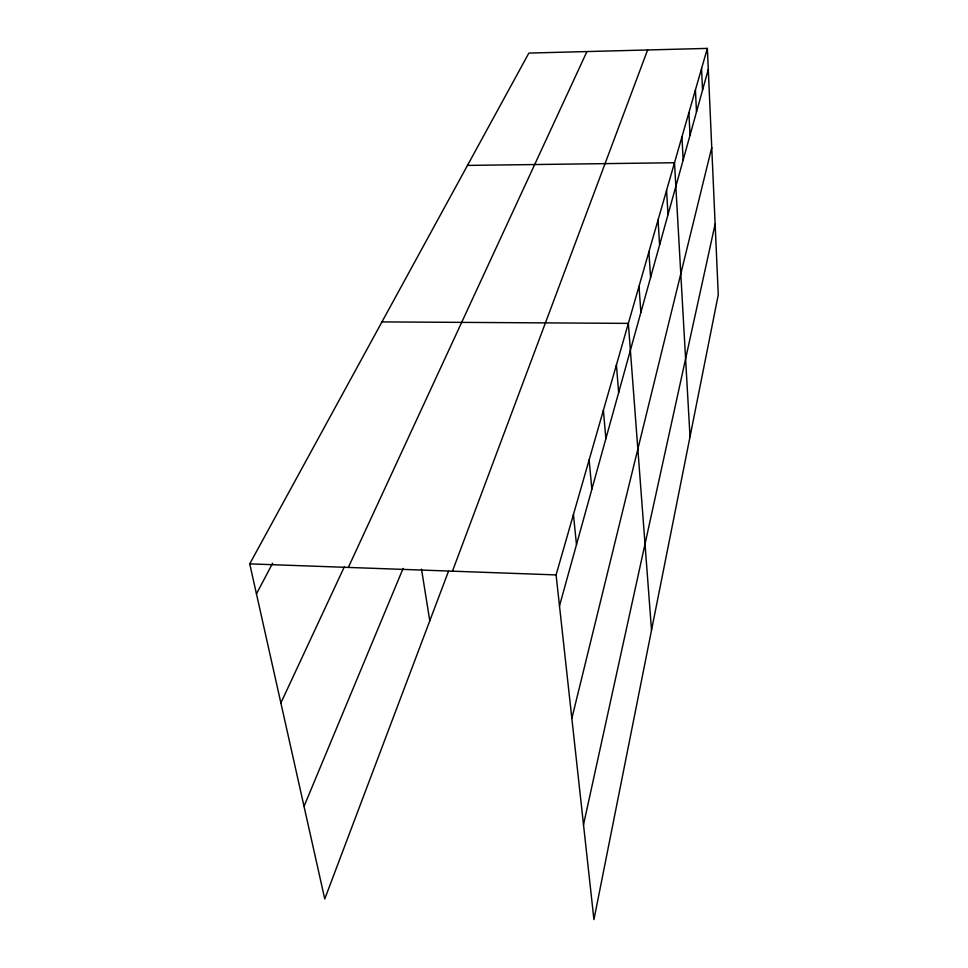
<?xml version="1.0" encoding="UTF-8"?>
<svg xmlns="http://www.w3.org/2000/svg" width="968" height="968" viewBox="0 0 968 968"><rect width="100%" height="100%" fill="white"/><g stroke="black" fill="none" stroke-linecap="round" stroke-linejoin="round"><path stroke-width="1.45" d="M583.51 824.688L715.134 224.068M571.846 718.401L711.746 147.523M559.492 605.908L708.286 69.418M707.354 48.4L718.268 294.817L593.928 919.6L556.092 574.907L707.354 48.4L528.867 53.083L249.732 563.872L324.752 898.933L448.486 571.301M452.455 571.168L647.616 49.973M304.025 806.356L403.111 568.422M348.335 567.417L586.935 51.558M280.877 702.974L344.281 566.933M256.459 593.868L272.613 563.255M467.483 165.407L674.502 162.733L690.015 436.774M381.961 321.896L628.353 323.385L651.524 630.18M249.732 563.872L556.092 574.907M421.516 569.172L429.78 620.839M573.431 514.516L576.48 544.657M589.125 459.897L591.859 489.179M603.391 410.25L605.859 438.71M616.41 364.924L618.649 392.597M639.013 286.25L640.876 312.458M648.887 251.898L650.593 277.429M658.046 220.026L659.607 244.904M666.565 190.381L668.005 214.63M681.932 136.887L683.166 159.962M688.889 112.675L690.039 135.205M695.423 89.939L696.488 111.937M701.558 68.546L702.562 90.048"/></g></svg>
